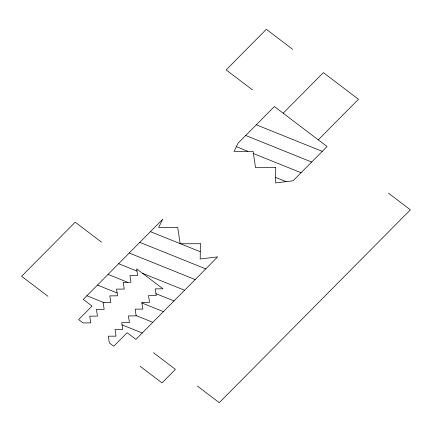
<?xml version="1.0" encoding="UTF-8"?>
<svg xmlns="http://www.w3.org/2000/svg" width="432" height="432" viewBox="0 0 432 432"><rect width="100%" height="100%" fill="white"/><g stroke="black" fill="none" stroke-linecap="round" stroke-linejoin="round"><path stroke-width="0.65" d="M283.165 113.206L323.374 72.63L358.474 99.279L318.265 139.855M256.295 124.799L322.245 151.357M245.705 135.486L311.656 162.038M236.374 146.675L247.903 151.319M253.427 153.544L301.066 172.724M275.643 177.433L286.097 181.645M150.412 231.649L200.275 251.721M139.822 242.33L205.778 268.888M129.238 253.017L195.188 279.569M118.649 263.698L136.987 271.085M142.582 273.337L184.599 290.255M108.059 274.385L127.769 282.317M155.968 293.674L174.01 300.942M97.47 285.071L117.131 292.988M141.912 302.962L163.426 311.623M86.886 295.753L103.966 302.632M136.112 315.576L152.836 322.31M122.056 324.864L142.247 332.991M292.658 49.307L266.333 29.322L226.125 69.898L252.45 89.883M388.465 193.158L410.4 209.817L219.278 402.678L197.343 386.024M101.536 242.174L75.211 222.183L21.6 276.286L47.925 296.271M153.468 352.706L175.403 369.365L162 382.892L140.06 366.233M200.362 243.729L200.194 259L217.674 256.878L135.918 339.385L127.143 332.721L113.735 346.243L109.35 342.916L108.313 336.199L116.051 336.15L115.015 329.438L122.753 329.389L121.716 322.677L129.454 322.628L128.417 315.911L136.156 315.862L135.119 309.15L142.857 309.101L141.82 302.389L149.558 302.335L148.522 295.623L156.26 295.574L155.223 288.862L162.961 288.814L136.636 268.823L137.673 275.535L129.935 275.589L130.972 282.301L123.233 282.35L124.27 289.062L116.532 289.111L117.569 295.823L109.831 295.877L110.867 302.589L103.129 302.638L104.166 309.35L96.428 309.398L97.465 316.111L89.726 316.165L90.763 322.877L83.025 322.925L78.635 319.594L92.043 306.067L83.268 299.403L162.805 219.137L158.62 227.432L177.703 227.383L180.149 243.783L200.362 243.729M275.751 167.648L275.589 182.92L293.069 180.797L327.04 146.518L274.39 106.542L238.199 143.062L234.009 151.351L253.098 151.303L255.544 167.702L275.751 167.648"/></g></svg>
